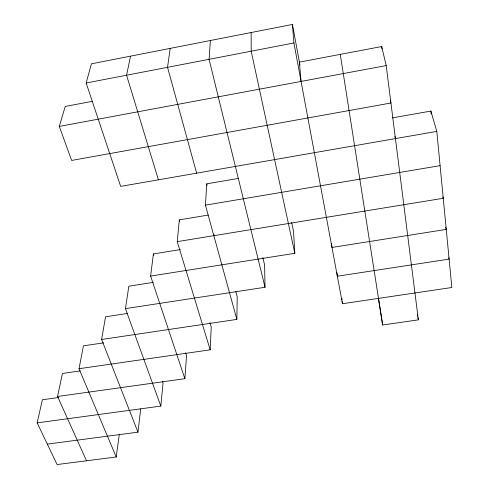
<?xml version="1.0" encoding="UTF-8"?>
<svg xmlns="http://www.w3.org/2000/svg" width="489" height="489" viewBox="0 0 489 489"><rect width="100%" height="100%" fill="white"/><g stroke="black" fill="none" stroke-linecap="round" stroke-linejoin="round"><path stroke-width="0.73" d="M47.317 444.11L137.965 432.166L101.614 339.47L236.859 319.403L237.208 296.756L235.82 291.621M58.729 397.49L42.39 399.77L37.146 422.875L57.109 464.55L116.199 456.983L79.01 368.712L210.178 349.831L211.224 326.964L209.94 322.654M213.834 235.674L213.907 234.176M236.859 319.403L205.441 205.154L206.749 183.84L238.247 178.43M210.398 40.514L209.072 59.322L265.032 287.275L125.447 308.638L160.826 406.096L37.146 422.875M86.504 460.785L57.549 396.475L184.866 378.688L186.541 355.65L185.594 352.752M160.826 406.096L163.063 382.936L162.562 381.512M210.178 349.831L177.238 241.639L179.322 219.873L208.204 215.062M137.965 432.166L140.71 408.914M184.866 378.688L150.618 276.077L153.393 253.938L180.331 249.586M116.199 456.983L119.298 434.434M170.209 48.38L167.531 67.323L196.645 173.167M125.447 308.638L128.833 286.199L153.302 282.361M101.614 339.47L105.551 316.793L127.378 313.467M79.01 368.712L83.436 345.845L103.637 342.856M130.557 56.143L126.572 75.214L158.418 179.818M57.549 396.475L62.409 373.468L80.288 370.9M292.44 24.45L293.913 42.971L342.465 303.73L451.854 287.501L436.793 131.394L120.679 186.382L86.168 83.002L91.431 63.802L292.44 24.45L299.959 65.098M390.43 100.813L390.931 103.014L71.645 160.441L59.291 126.419L65.233 106.449L92.629 101.26M86.168 83.002L293.913 42.971M378.449 298.4L382.661 325.002L418.358 319.861L386.2 65.587L381.707 46.534L299.402 62.115L301.077 81.425M59.291 126.419L386.2 65.587M392.349 117.904L430.895 111.064L436.793 131.394M205.441 205.154L440.1 165.655M177.238 241.639L443.248 198.283L442.857 196.853M150.618 276.077L294.824 253.308L293.528 231.297L291.646 222.477M153.393 253.938L153.858 255.362M179.322 219.873L179.756 221.334M206.749 183.84L207.147 185.307M445.668 227.214L446.249 229.402L331.982 247.44L331.573 243.65M448.743 257.672L449.116 259.109L337.343 276.212L336.927 272.495M262.831 257.587L264.604 264.916L265.032 287.275M394.941 136.4L395.271 137.861M294.824 253.308L251.193 51.204L251.144 32.537M417.313 314.708L417.612 316.181M417.912 317.648L418.358 319.861M340.277 54.377L382.661 325.002M381.707 46.534L381.995 48.778M341.866 298.461L342.037 299.965M342.208 301.475L342.465 303.73M430.895 111.064L431.188 114.059"/></g></svg>
